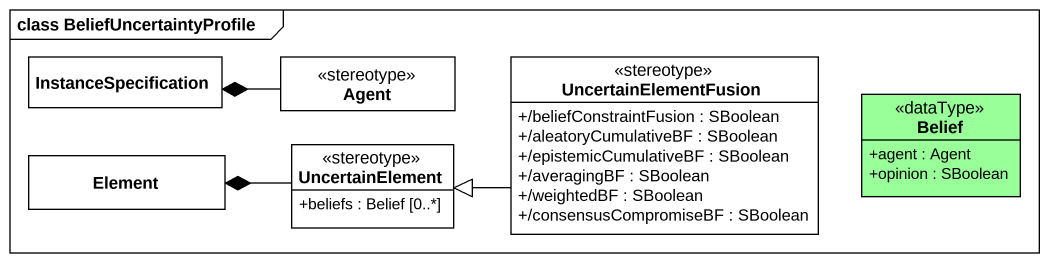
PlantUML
@startuml
mainframe class BeliefUncertaintyProfile
hide circle
hide empty members
skinparam classAttributeIconSize 0
class InstanceSpecification
class "Agent" as Agent_ <<stereotype>>
class UncertainElementFusion <<stereotype>> {
  +/beliefConstraintFusion : SBoolean
  +/aleatoryCumulativeBF : SBoolean
  +/epistemicCumulativeBF : SBoolean
  +/averagingBF : SBoolean
  +/weightedBF : SBoolean
  +/consensusCompromiseBF : SBoolean
}
class Belief <<dataType>> #99FF99 {
  +agent : Agent
  +opinion : SBoolean
}
class Element
class UncertainElement <<stereotype>> {
  +beliefs : Belief [0..*]
}
Agent_ -left-* InstanceSpecification
UncertainElementFusion -left-|> UncertainElement
UncertainElement -left-* Element
@enduml
